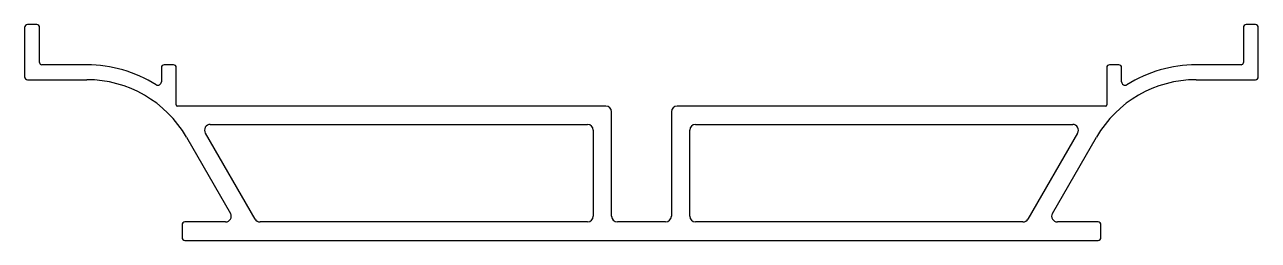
# Model space of a CAD drawing. Extents: x 3 to 110, y 2 to 21.
import ezdxf

# ---------------------------------------------------------------- set-up
doc = ezdxf.new("R2010")
doc.units = 0
doc.layers.get('0').update_dxf_attribs({"linetype": 'CONTINUOUS'})

msp = doc.modelspace()

# ---------------------------------------------------------------- linework, layer by layer
for p, q in [((2.58, 20.62), (2.58, 16.32)), ((3.63, 20.87), (2.83, 20.87)), ((3.88, 17.57), (3.88, 20.62)), ((108.68, 20.62), (108.68, 17.57)), ((109.73, 20.87), (108.93, 20.87)), ((109.98, 16.32), (109.98, 20.62)), ((8, 17.37), (4.08, 17.37)), ((15.53, 17.37), (14.73, 17.37)), ((97.83, 17.37), (97.03, 17.37)), ((108.48, 17.37), (104.56, 17.37)), ((14.48, 17.12), (14.48, 15.89)), ((15.78, 13.87), (15.78, 17.12)), ((96.78, 17.12), (96.78, 13.87)), ((98.08, 15.89), (98.08, 17.12)), ((2.83, 16.07), (8, 16.07)), ((104.56, 16.07), (109.73, 16.07)), ((53.18, 13.77), (15.88, 13.77)), ((53.68, 4.17), (53.68, 13.27)), ((58.88, 13.27), (58.88, 4.17)), ((96.68, 13.77), (59.38, 13.77)), ((18.74, 12.17), (51.58, 12.17)), ((60.98, 12.17), (93.82, 12.17)), ((16.66, 11.07), (20.5, 4.42)), ((22.64, 3.92), (18.31, 11.42)), ((52.08, 11.67), (52.08, 4.17)), ((60.48, 4.17), (60.48, 11.67)), ((94.25, 11.42), (89.92, 3.92)), ((92.06, 4.42), (95.9, 11.07)), ((16.28, 3.42), (16.28, 2.32)), ((20.07, 3.67), (16.53, 3.67)), ((51.58, 3.67), (23.07, 3.67)), ((58.38, 3.67), (54.18, 3.67)), ((89.49, 3.67), (60.98, 3.67)), ((96.03, 3.67), (92.49, 3.67)), ((96.28, 2.32), (96.28, 3.42)), ((16.53, 2.07), (96.03, 2.07))]:
    msp.add_line(p, q)
for centre, radius, start, end in [((2.83, 20.62), 0.25, 90, 180), ((3.63, 20.62), 0.25, 0, 90), ((108.93, 20.62), 0.25, 90, 180), ((109.73, 20.62), 0.25, 0, 90), ((4.08, 17.57), 0.2, 180, 270), ((8, 6.07), 11.3, 57.8135, 90), ((14.73, 17.12), 0.25, 90, 180), ((15.53, 17.12), 0.25, 0, 90), ((97.03, 17.12), 0.25, 90, 180), ((97.83, 17.12), 0.25, 0, 90), ((104.56, 6.07), 11.3, 90, 122.1865), ((108.48, 17.57), 0.2, 270, 0), ((2.83, 16.32), 0.25, 180, 270), ((109.73, 16.32), 0.25, 270, 0), ((8, 6.07), 10, 30, 90), ((14.18, 15.89), 0.3, 237.8135, 0), ((104.56, 6.07), 10, 90, 150), ((98.38, 15.89), 0.3, 180, 302.1865), ((15.88, 13.87), 0.1, 180, 270), ((53.18, 13.27), 0.5, 0, 90), ((59.38, 13.27), 0.5, 90, 180), ((96.68, 13.87), 0.1, 270, 0), ((18.74, 11.67), 0.5, 90, 210), ((51.58, 11.67), 0.5, 0, 90), ((60.98, 11.67), 0.5, 90, 180), ((93.82, 11.67), 0.5, 330, 90), ((20.07, 4.17), 0.5, 270, 30), ((92.49, 4.17), 0.5, 150, 270), ((16.53, 3.42), 0.25, 90, 180), ((23.07, 4.17), 0.5, 210, 270), ((51.58, 4.17), 0.5, 270, 0), ((54.18, 4.17), 0.5, 180, 270), ((58.38, 4.17), 0.5, 270, 0), ((60.98, 4.17), 0.5, 180, 270), ((89.49, 4.17), 0.5, 270, 330), ((96.03, 3.42), 0.25, 0, 90), ((16.53, 2.32), 0.25, 180, 270), ((96.03, 2.32), 0.25, 270, 0)]:
    msp.add_arc(centre, radius, start, end)

doc.saveas('drawing.dxf')
